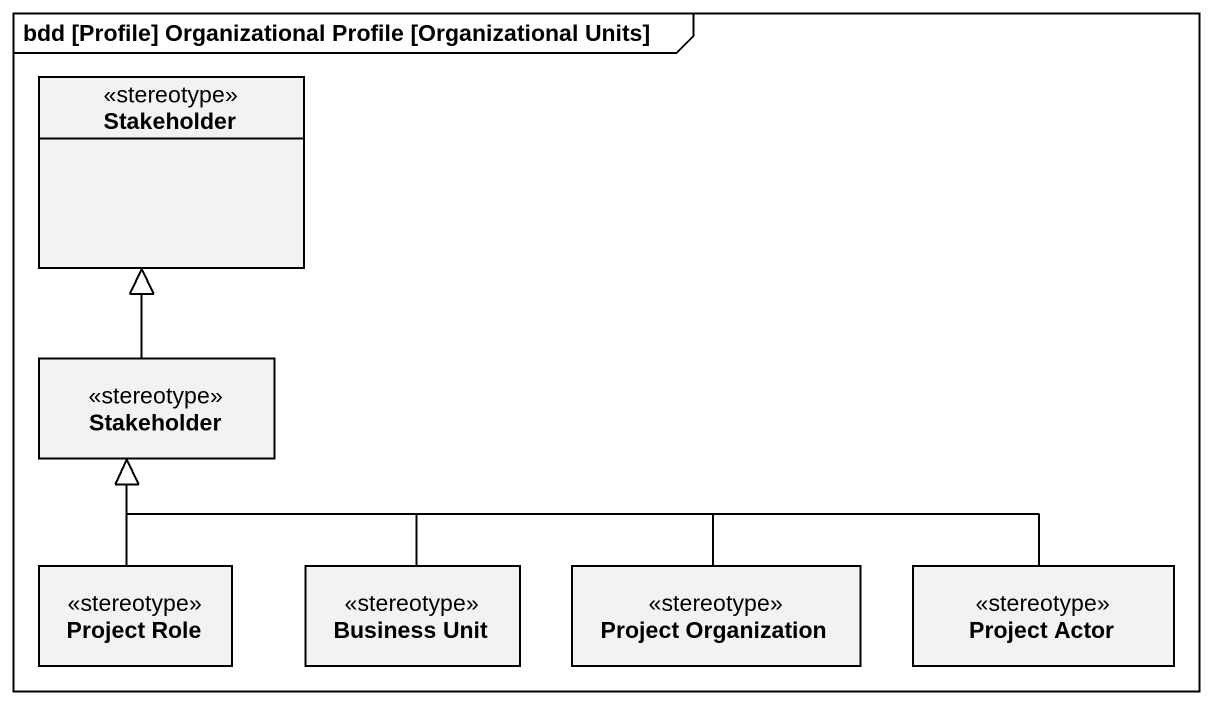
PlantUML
@startuml
mainframe bdd [Profile] Organizational Profile [Organizational Units]
hide circle
hide empty members
class Stakeholder <<stereotype>>
class "Stakeholder" as Stakeholder_2 <<stereotype>>
class "Project Role" as Project_Role <<stereotype>>
class "Business Unit" as Business_Unit <<stereotype>>
class "Project Organization" as Project_Organization <<stereotype>>
class "Project Actor" as Project_Actor <<stereotype>>
Stakeholder_2 -up-|> Stakeholder
Project_Role -up-|> Stakeholder_2
Business_Unit -up-|> Stakeholder_2
Project_Organization -left-|> Stakeholder_2
Project_Actor -left-|> Stakeholder_2
@enduml
